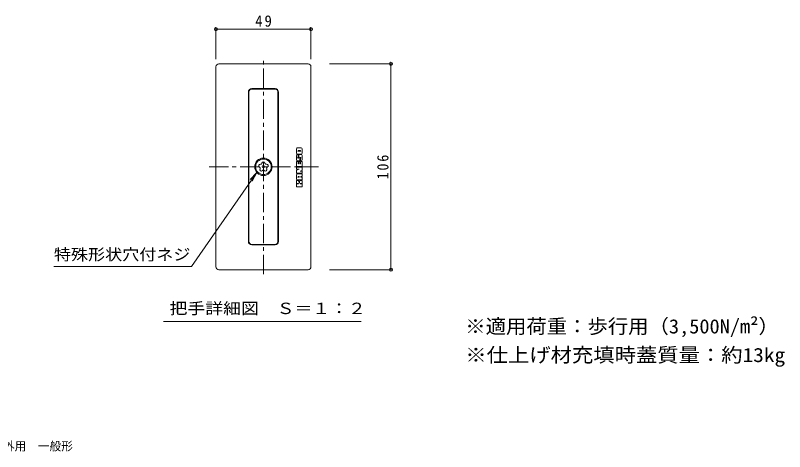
# Model space of a CAD drawing. Units: millimetres at full size; details may follow other scales. Extents: x -344 to 371, y -273 to 252.
# Drawn here: x -25.7 to 370.9, y -265.2 to -40.5 of the extents above; entities that cross this region are included whole.
import ezdxf
from ezdxf.enums import TextEntityAlignment as Align

# ---------------------------------------------------------------- set-up
doc = ezdxf.new("R2010")
doc.units = ezdxf.units.MM
doc.header["$LTSCALE"] = 2
doc.header["$PDMODE"] = 32
doc.header["$PDSIZE"] = 1.6
doc.linetypes.add('CHAIN1', pattern=[8, 5, -1, 1, -1])
for name, color, linetype, lineweight in [('D-2', 3, 'Continuous', 9), ('D-4', 7, 'Continuous', 9), ('D-5', 7, 'Continuous', 9)]:
    doc.layers.add(name, color=color, linetype=linetype, lineweight=lineweight)
doc.layers.add('F-5_F-5ﾚｲﾔ', color=7, linetype='Continuous')
doc.styles.add('ＭＳ ゴシック', font='')
doc.styles.get('ＭＳ ゴシック').set_extended_font_data('MS Gothic')

msp = doc.modelspace()

# ---------------------------------------------------------------- linework, layer by layer
at = {"layer": 'D-2', "linetype": 'CHAIN1'}
for p, q in [((102.197, -173.851), (102.197, -63.07)), ((74.141, -118.482), (130.616, -118.482))]:
    msp.add_line(p, q, dxfattribs=at)
at = {"layer": 'D-2'}
for p, q in [((77.697, -66.982), (77.697, -169.982)), ((125.197, -65.482), (79.197, -65.482)), ((126.697, -169.982), (126.697, -66.982)), ((108.197, -78.232), (96.197, -78.232)), ((108.197, -78.482), (96.197, -78.482)), ((94.447, -156.982), (94.447, -79.982)), ((94.697, -156.982), (94.697, -79.982)), ((109.697, -156.982), (109.697, -79.982)), ((109.947, -156.982), (109.947, -79.982)), ((119.229, -111.471), (119.229, -109.189)), ((119.664, -108.754), (121.729, -108.754)), ((120.153, -110.167), (121.24, -110.167)), ((120.153, -110.493), (121.24, -110.493)), ((122.164, -111.471), (122.164, -109.189)), ((119.229, -114.95), (119.229, -112.667)), ((121.729, -111.906), (119.664, -111.906)), ((120.153, -112.232), (119.664, -112.232)), ((119.99, -113.645), (120.153, -113.645)), ((120.208, -113.971), (119.99, -113.971)), ((120.153, -113.645), (120.153, -112.232)), ((120.371, -113.808), (120.371, -112.667)), ((120.806, -112.232), (121.729, -112.232)), ((121.023, -113.808), (121.023, -114.95)), ((121.186, -113.645), (121.403, -113.645)), ((121.24, -115.384), (121.24, -113.971)), ((121.24, -113.971), (121.403, -113.971)), ((122.164, -114.95), (122.164, -112.667)), ((119.229, -118.319), (119.229, -115.71)), ((119.229, -115.71), (120.072, -115.71)), ((119.229, -118.319), (122.164, -118.319)), ((119.229, -118.645), (122.164, -118.645)), ((119.229, -119.787), (119.229, -118.645)), ((120.588, -115.384), (119.664, -115.384)), ((120.072, -116.96), (120.072, -115.71)), ((120.072, -116.96), (120.344, -116.96)), ((120.344, -116.96), (120.344, -115.71)), ((120.344, -115.71), (121.05, -115.71)), ((121.05, -116.96), (121.05, -115.71)), ((121.729, -115.384), (121.24, -115.384)), ((121.322, -115.71), (122.164, -115.71)), ((122.164, -118.319), (122.164, -115.71)), ((122.164, -120.33), (122.164, -118.645)), ((119.229, -120.221), (120.643, -119.787)), ((119.229, -119.787), (120.643, -119.787)), ((119.229, -121.797), (119.229, -120.221)), ((119.229, -121.797), (122.164, -121.797)), ((119.229, -122.558), (119.229, -124.841)), ((119.664, -122.124), (122.164, -122.124)), ((122.164, -120.33), (121.104, -120.656)), ((121.104, -120.656), (122.164, -120.656)), ((122.164, -121.797), (122.164, -120.656)), ((122.164, -123.537), (122.164, -122.124)), ((119.229, -127.015), (119.229, -125.602)), ((119.941, -125.602), (119.229, -125.602)), ((119.664, -125.276), (122.164, -125.276)), ((120.153, -123.537), (120.697, -123.537)), ((120.153, -123.863), (120.697, -123.863)), ((120.585, -126.152), (120.665, -126.662)), ((120.697, -123.863), (120.697, -123.537)), ((120.809, -126.152), (120.728, -126.662)), ((121.453, -125.602), (122.164, -125.602)), ((121.458, -123.863), (122.164, -123.863)), ((122.164, -125.276), (122.164, -123.863)), ((122.164, -127.015), (122.164, -125.602)), ((120.153, -127.015), (119.229, -127.015)), ((119.229, -127.341), (120.316, -127.341)), ((119.229, -128.754), (119.229, -127.341)), ((119.229, -128.754), (122.164, -128.754)), ((120.316, -127.178), (120.316, -127.341)), ((121.077, -127.178), (121.077, -127.341)), ((122.164, -127.341), (121.077, -127.341)), ((121.24, -127.015), (122.164, -127.015)), ((122.164, -128.754), (122.164, -127.341)), ((108.197, -158.482), (96.197, -158.482)), ((108.197, -158.732), (96.197, -158.732)), ((125.197, -171.482), (79.197, -171.482))]:
    msp.add_line(p, q, dxfattribs=at)
for points in [[(121.05, -116.96), (121.322, -116.96), (121.322, -115.71)], [(121.458, -123.863), (121.458, -123.537), (122.164, -123.537)]]:
    msp.add_lwpolyline(points, dxfattribs=at)
for radius in [4.5, 4, 0.6]:
    msp.add_circle((102.197, -118.482), radius, dxfattribs=at)
for centre, radius, start, end in [((79.197, -66.982), 1.5, 90, 180), ((125.197, -66.982), 1.5, 0, 90), ((96.197, -79.982), 1.75, 90, 180), ((96.197, -79.982), 1.5, 90, 180), ((108.197, -79.982), 1.75, 0, 90), ((108.197, -79.982), 1.5, 0, 90), ((119.664, -109.189), 0.435, 90, 180), ((120.153, -110.33), 0.163, 90, 270), ((121.24, -110.33), 0.163, 270, 90), ((121.729, -109.189), 0.435, 0, 90), ((119.664, -111.471), 0.435, 180, 270), ((119.664, -112.667), 0.435, 90, 180), ((119.664, -114.95), 0.435, 180, 270), ((119.99, -113.808), 0.163, 90, 270), ((120.208, -113.808), 0.163, 270, 0), ((120.806, -112.667), 0.435, 90, 180), ((120.588, -114.95), 0.435, 270, 0), ((121.186, -113.808), 0.163, 90, 180), ((121.403, -113.808), 0.163, 270, 90), ((121.729, -111.471), 0.435, 270, 0), ((121.729, -112.667), 0.435, 0, 90), ((121.729, -114.95), 0.435, 270, 0), ((100.533, -117.941), 0.8, 78.67029, 245.32961), ((99.949, -119.213), 0.599, 330.67038, 65.3295), ((100.807, -116.57), 0.599, 258.67038, 353.3295), ((102.197, -116.732), 0.8, 6.67029, 173.32961), ((103.586, -116.57), 0.599, 186.67038, 281.3295), ((103.861, -117.941), 0.8, 294.67029, 101.32961), ((104.445, -119.213), 0.599, 114.67038, 209.3295), ((101.168, -119.898), 0.8, 150.67029, 317.32961), ((102.197, -120.846), 0.599, 42.67038, 137.3295), ((103.225, -119.898), 0.8, 222.67029, 29.32961), ((119.664, -122.558), 0.435, 90, 180), ((119.664, -124.841), 0.435, 180, 270), ((119.941, -126.254), 0.652, 9.00006, 90), ((120.153, -123.7), 0.163, 90, 270), ((120.697, -126.657), 0.0318, 189.00056, 350.99944), ((121.453, -126.254), 0.652, 90, 170.99994), ((120.153, -127.178), 0.163, 0, 90), ((121.24, -127.178), 0.163, 90, 180), ((96.197, -156.982), 1.75, 180, 270), ((96.197, -156.982), 1.5, 180, 270), ((108.197, -156.982), 1.5, 270, 0), ((108.197, -156.982), 1.75, 270, 0), ((79.197, -169.982), 1.5, 180, 270), ((125.197, -169.982), 1.5, 270, 0)]:
    msp.add_arc(centre, radius, start, end, dxfattribs=at)
at = {"layer": 'D-4'}
for p, q in [((77.697, -47.001), (77.697, -62.982)), ((126.697, -47.001), (126.697, -62.982)), ((77.697, -47.601), (126.697, -47.601)), ((168.558, -65.482), (136.218, -65.482)), ((167.958, -65.482), (167.958, -171.482)), ((168.558, -171.482), (136.218, -171.482))]:
    msp.add_line(p, q, dxfattribs=at)
for p in [(77.697, -47.601), (126.697, -47.601), (167.958, -65.482), (167.958, -171.482)]:
    msp.add_point(p, dxfattribs=at)
at = {"layer": 'D-5'}
for p, q in [((98.741, -121.364), (95.379, -125.065)), ((50.62, -198.114), (152.536, -198.114))]:
    msp.add_line(p, q, dxfattribs=at)
msp.add_lwpolyline([(-5.828, -169.765), (65.172, -169.765), (98.741, -121.364), (96.452, -125.809)], dxfattribs=at)

# ---------------------------------------------------------------- texts
at = {"layer": 'D-4', "color": 2, "insert": (97.947, -46.401), "char_height": 5.865, "attachment_point": 7, "style": 'ＭＳ ゴシック'}
msp.add_mtext('\\T1.27;\\W0.95;49', dxfattribs=at)
at = {"layer": 'D-4', "color": 2, "insert": (166.758, -124.982), "char_height": 5.865, "attachment_point": 7, "rotation": 90, "style": 'ＭＳ ゴシック'}
msp.add_mtext('\\T1.27;\\W0.9;106', dxfattribs=at)
at = {"layer": 'D-5', "color": 2, "style": 'ＭＳ ゴシック'}
for s, width, p in [('特殊形状穴付ネジ', 1.1, (-5.828, -168.365)), ('把手詳細図\u3000Ｓ＝１：２', 1.15, (53.816, -196.104))]:
    msp.add_text(s, height=5.865, dxfattribs=dict(at, width=width)).set_placement(p, align=Align.BOTTOM_LEFT)
at = {"layer": 'F-5_F-5ﾚｲﾔ', "color": 3, "style": 'ＭＳ ゴシック'}
for s, width, p in [('※適用荷重：歩行用（3,500N/m²）', 1.05, (206.264, -206.529)), ('※仕上げ材充填時蓋質量：約13kg', 1.1, (206.264, -221.281))]:
    msp.add_text(s, height=7.331, dxfattribs=dict(at, width=width)).set_placement(p, align=Align.BOTTOM_LEFT)
at = {"layer": 'F-5_F-5ﾚｲﾔ', "style": 'ＭＳ ゴシック'}
msp.add_text('フロアーハッチ\u3000充填用（充填深さ：16mm）\u3000屋内外用\u3000一般形', height=4.399, dxfattribs=at).set_placement((-170.038, -265.925), align=Align.BOTTOM_LEFT)

doc.saveas('drawing.dxf')
